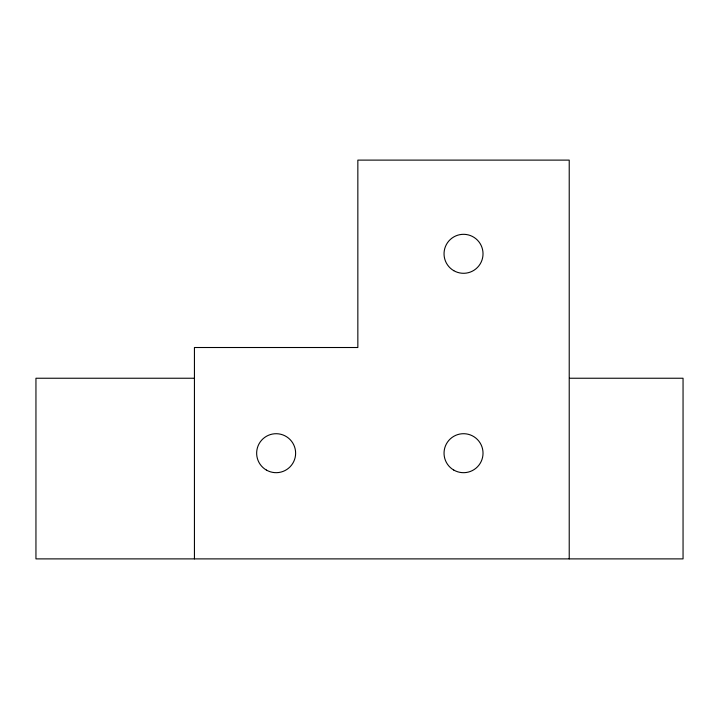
<?xml version="1.0" encoding="UTF-8"?>
<svg xmlns="http://www.w3.org/2000/svg" width="719" height="719" viewBox="0 0 719 719"><rect width="100%" height="100%" fill="white"/><g stroke="black" fill="none" stroke-linecap="round" stroke-linejoin="round"><path stroke-width="1.08" d="M194.355 378.239L35.95 378.239L35.95 558.888L683.05 558.888L683.05 378.239L569.583 378.239M569.223 558.888L569.223 160.112L357.846 160.112L357.846 347.511L194.436 347.511L194.436 558.888M453.788 270.686A19.485 19.485 0 0 0 483.024 253.807A19.485 19.485 0 0 0 453.788 236.928A19.485 19.485 0 0 0 453.788 270.686M453.788 470.073A19.485 19.485 0 0 0 483.024 453.195A19.485 19.485 0 0 0 453.788 436.316A19.485 19.485 0 0 0 453.788 470.073M266.398 470.073A19.485 19.485 0 0 0 295.626 453.195A19.485 19.485 0 0 0 266.398 436.316A19.485 19.485 0 0 0 266.398 470.073"/></g></svg>
